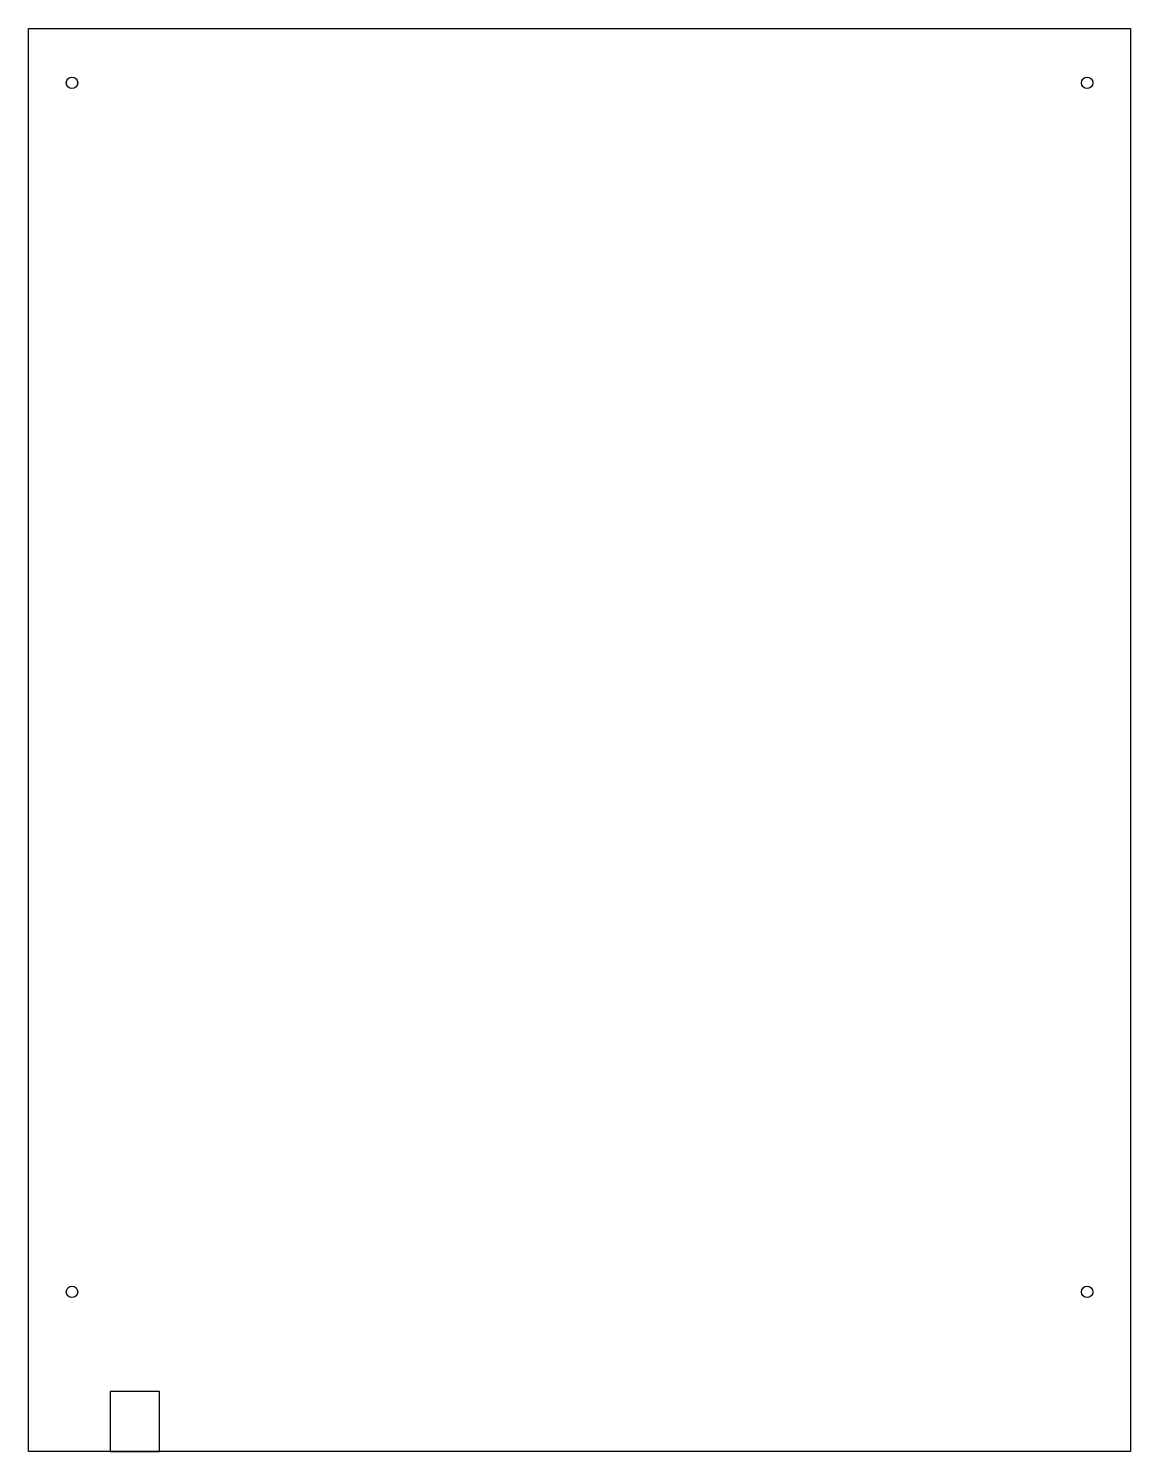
# Model space of a CAD drawing. Header units: inches. Extents: x 3.5 to 14.9, y 11.3 to 26.
import ezdxf

# ---------------------------------------------------------------- set-up
doc = ezdxf.new("R2010")
doc.units = ezdxf.units.IN
doc.header["$MEASUREMENT"] = 0
doc.layers.get('0').update_dxf_attribs({"color": 1})

msp = doc.modelspace()

# ---------------------------------------------------------------- linework, layer by layer
for points in [[(3.474, 26.012), (14.874, 26.012), (14.874, 11.3), (3.474, 11.3)], [(4.319, 11.3), (4.829, 11.3), (4.829, 11.92), (4.319, 11.92)]]:
    msp.add_lwpolyline(points, close=True)
for centre in [(3.924, 25.45), (14.424, 25.45), (3.924, 12.95), (14.424, 12.95)]:
    msp.add_circle(centre, 0.0591)

doc.saveas('drawing.dxf')
